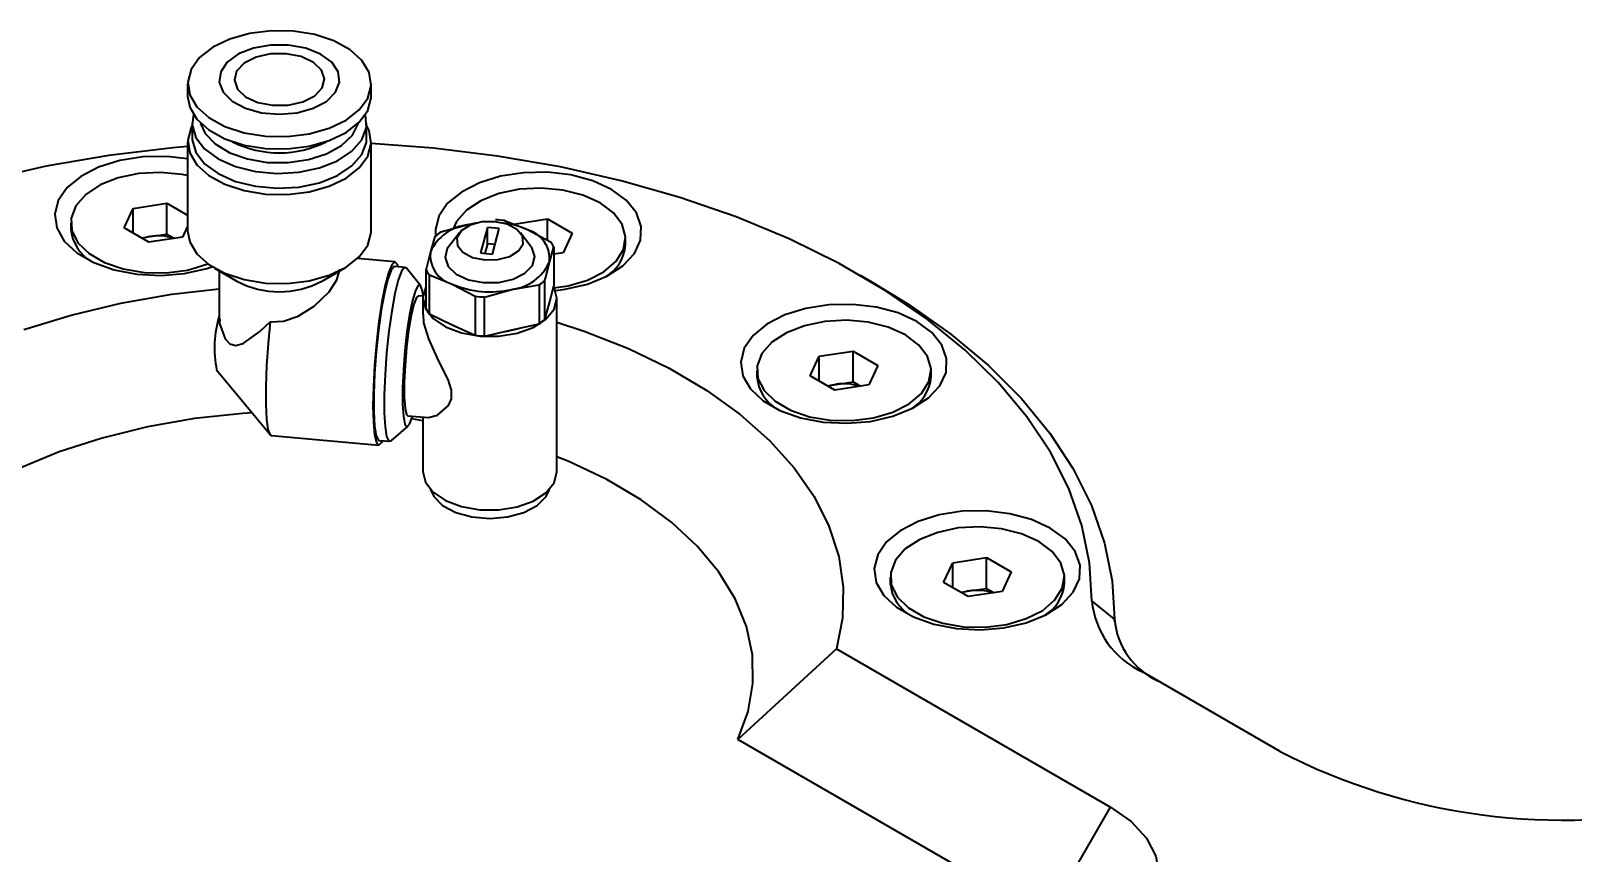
# Model space of a CAD drawing. Header units: millimetres. Extents: x 0 to 1189, y 0 to 841.
# Drawn here: x 1004.8 to 1107.3, y 423.4 to 478 of the extents above; entities that cross this region are included whole.
import ezdxf

# ---------------------------------------------------------------- set-up
doc = ezdxf.new("R2010")
doc.units = ezdxf.units.MM

msp = doc.modelspace()

# ---------------------------------------------------------------- linework, layer by layer
at = {"color": 7, "linetype": 'Continuous', "lineweight": 40}
for p, q in [((1015.19, 474.47), (1015.19, 473.65)), ((1027.39, 473.65), (1027.39, 474.47)), ((1015.5, 471.86), (1015.5, 470.87)), ((1027.09, 470.87), (1027.09, 471.86)), ((1015.19, 470.62), (1015.19, 464.71)), ((1027.39, 464.71), (1027.39, 470.62)), ((1011.57, 466.19), (1013.82, 466.53)), ((1013.82, 466.53), (1015.19, 465.74)), ((1013.82, 464.49), (1013.82, 466.53)), ((1010.97, 464.89), (1011.57, 466.19)), ((1011.57, 464.55), (1011.57, 466.19)), ((1037.78, 464.76), (1036.26, 465.37)), ((1036.87, 465.14), (1039.11, 465.49)), ((1039.11, 465.49), (1040.75, 464.54)), ((1039.11, 464.07), (1039.11, 465.49)), ((1007.43, 465.24), (1007.43, 464.82)), ((1012.62, 463.95), (1010.97, 464.89)), ((1012.12, 464.23), (1012.7, 464.32)), ((1014.86, 464.29), (1012.62, 463.95)), ((1012.7, 464.32), (1013.82, 464.49)), ((1013.82, 464.49), (1014.31, 464.21)), ((1015.19, 465.02), (1014.86, 464.29)), ((1031.62, 464.33), (1031.33, 463.31)), ((1033.83, 465.11), (1032.01, 464.61)), ((1033.25, 464.56), (1032.56, 463.67)), ((1035.11, 464.92), (1034.66, 463.23)), ((1035.9, 464.85), (1035.11, 464.92)), ((1035.11, 463.84), (1035.11, 464.92)), ((1035.45, 463.16), (1035.9, 464.85)), ((1038.01, 463.67), (1037.31, 464.56)), ((1039.3, 463.96), (1037.78, 464.76)), ((1040.75, 464.54), (1040.15, 463.25)), ((1034.66, 463.23), (1035.45, 463.16)), ((1035.11, 463.84), (1034.94, 463.2)), ((1035.62, 463.8), (1035.11, 463.84)), ((1039.24, 462.61), (1039.53, 463.63)), ((1039.53, 463.63), (1039.53, 461.04)), ((1040.15, 463.25), (1039.53, 463.15)), ((1044.29, 463.78), (1044.29, 464.2)), ((1016.98, 462.22), (1018.46, 461.36)), ((1024.13, 461.36), (1025.61, 462.22)), ((1028.97, 462.64), (1026.48, 462.86)), ((1029.65, 462.27), (1028.95, 462.33)), ((1030.67, 461.08), (1029.73, 462.22)), ((1039.53, 463.2), (1039.6, 463.16)), ((1017.29, 462.04), (1017.29, 458.85)), ((1031.03, 462.1), (1031.03, 459.51)), ((1031.26, 459.18), (1031.26, 461.77)), ((1031.26, 461.77), (1032.78, 461.16)), ((1038.94, 458.81), (1038.94, 461.4)), ((1060.97, 461.12), (1059.91, 461.74)), ((1030.84, 460.37), (1030.54, 460.39)), ((1030.83, 460.25), (1030.83, 459.15)), ((1032.78, 461.16), (1034.3, 460.36)), ((1034.3, 460.36), (1034.3, 457.77)), ((1034.92, 460.3), (1036.73, 460.81)), ((1034.92, 457.71), (1034.92, 460.3)), ((1036.73, 460.81), (1038.55, 461.12)), ((1038.55, 461.12), (1038.55, 458.53)), ((1039.24, 459.92), (1039.53, 461.04)), ((1039.73, 448.72), (1039.73, 460.25)), ((1031.26, 459.18), (1032.78, 458.47)), ((1038.94, 458.81), (1039.24, 459.92)), ((1039.19, 459.76), (1039.26, 460.03)), ((1032.78, 458.47), (1034.3, 457.77)), ((1034.92, 457.71), (1036.73, 458.12)), ((1036.73, 458.12), (1038.55, 458.53)), ((1056.56, 455.08), (1057.16, 456.37)), ((1057.16, 456.37), (1059.41, 456.72)), ((1057.16, 454.73), (1057.16, 456.37)), ((1059.41, 456.72), (1061.05, 455.77)), ((1059.41, 454.68), (1059.41, 456.72)), ((1017.12, 455.47), (1020.67, 451.17)), ((1053.02, 455.42), (1053.02, 455)), ((1058.21, 454.13), (1056.56, 455.08)), ((1061.05, 455.77), (1060.45, 454.48)), ((1064.59, 455), (1064.59, 455.42)), ((1057.71, 454.41), (1058.29, 454.5)), ((1060.45, 454.48), (1058.21, 454.13)), ((1058.29, 454.5), (1059.41, 454.68)), ((1059.41, 454.68), (1059.9, 454.39)), ((1029.83, 452.42), (1031.19, 452.3)), ((1030.83, 452.09), (1030.09, 452.21)), ((1030.83, 452.33), (1030.83, 448.72)), ((1020.76, 451.12), (1027.9, 450.48)), ((1028.72, 450.76), (1029.84, 451.72)), ((1027.92, 450.79), (1028.62, 450.73)), ((1066.03, 442.66), (1068.27, 443)), ((1068.27, 443), (1069.91, 442.06)), ((1068.27, 440.96), (1068.27, 443)), ((1061.88, 441.71), (1061.88, 441.29)), ((1065.43, 441.36), (1066.03, 442.66)), ((1066.03, 441.02), (1066.03, 442.66)), ((1069.91, 442.06), (1069.31, 440.76)), ((1073.45, 441.29), (1073.45, 441.71)), ((1067.07, 440.42), (1065.43, 441.36)), ((1066.57, 440.7), (1067.15, 440.79)), ((1069.31, 440.76), (1067.07, 440.42)), ((1067.15, 440.79), (1068.27, 440.96)), ((1068.27, 440.96), (1068.76, 440.68)), ((1076.78, 438.91), (1075.28, 440.14)), ((1076.78, 438.79), (1076.78, 439.08)), ((1058.31, 436.95), (1051.76, 430.93)), ((1058.31, 436.95), (1076.52, 426.43)), ((1087.78, 430.13), (1078.65, 435.41)), ((1072.28, 419.08), (1051.76, 430.93)), ((1072.28, 419.08), (1076.52, 426.43))]:
    msp.add_line(p, q, dxfattribs=at)
at = {"color": 7, "linetype": 'Continuous', "lineweight": 40, "flags": 128}
for points in [[(1022.22, 477.95), (1020.75, 477.98), (1019.31, 477.8), (1017.99, 477.43), (1016.86, 476.89), (1015.98, 476.21), (1015.42, 475.42), (1015.2, 474.58), (1015.33, 473.74), (1015.81, 472.93), (1016.6, 472.22), (1017.67, 471.64), (1018.95, 471.22), (1020.37, 470.99), (1021.84, 470.97), (1023.28, 471.14), (1024.6, 471.51), (1025.73, 472.06), (1026.6, 472.74), (1027.17, 473.52), (1027.39, 474.36), (1027.26, 475.21), (1026.78, 476.01), (1025.99, 476.72), (1024.92, 477.31), (1023.64, 477.73), (1022.22, 477.95)], [(1021.9, 477.03), (1020.71, 477.03), (1019.57, 476.83), (1018.58, 476.45), (1017.83, 475.91), (1017.39, 475.27), (1017.3, 474.58), (1017.56, 473.91), (1018.16, 473.31), (1019.03, 472.84), (1020.11, 472.54), (1021.28, 472.44), (1022.47, 472.54), (1023.54, 472.84), (1024.42, 473.3), (1025.02, 473.9), (1025.29, 474.57), (1025.2, 475.26), (1024.77, 475.9), (1024.03, 476.44), (1023.04, 476.83), (1021.9, 477.03)], [(1021.75, 476.46), (1020.71, 476.45), (1019.74, 476.23), (1018.95, 475.83), (1018.45, 475.3), (1018.3, 474.71), (1018.5, 474.12), (1019.04, 473.61), (1019.85, 473.23), (1020.84, 473.04), (1021.88, 473.05), (1022.85, 473.27), (1023.64, 473.66), (1024.14, 474.19), (1024.29, 474.79), (1024.09, 475.38), (1023.55, 475.89), (1022.74, 476.27), (1021.75, 476.46)], [(1015.19, 473.65), (1015.33, 472.91), (1015.81, 472.11), (1016.6, 471.4), (1017.67, 470.81), (1018.95, 470.4), (1020.37, 470.17), (1021.84, 470.14), (1023.28, 470.32), (1024.6, 470.69), (1025.73, 471.23), (1026.6, 471.92), (1027.17, 472.7), (1027.39, 473.54), (1027.39, 473.65)], [(1015.5, 471.72), (1015.42, 471.57), (1015.2, 470.73), (1015.33, 469.89), (1015.81, 469.09), (1016.6, 468.37), (1017.67, 467.79), (1018.95, 467.37), (1020.37, 467.14), (1021.84, 467.12), (1023.28, 467.29), (1024.6, 467.66), (1025.73, 468.21), (1026.6, 468.89), (1027.17, 469.67), (1027.39, 470.51), (1027.26, 471.36), (1027.09, 471.72)], [(1015.58, 472.42), (1015.5, 471.74), (1015.74, 470.91), (1016.32, 470.14), (1017.22, 469.48), (1018.37, 468.97), (1019.71, 468.64), (1021.14, 468.52), (1022.59, 468.6), (1023.95, 468.89), (1025.15, 469.36), (1026.1, 469.99), (1026.76, 470.74), (1027.07, 471.56), (1027.01, 472.4), (1027.01, 472.42)], [(1016.06, 471.84), (1016.37, 471.16), (1017.03, 470.47), (1017.99, 469.89), (1019.17, 469.48), (1020.49, 469.25), (1021.87, 469.24), (1023.22, 469.43), (1024.43, 469.81), (1025.42, 470.36), (1026.14, 471.05), (1026.52, 471.81), (1026.53, 471.84)], [(1015.5, 470.87), (1015.5, 470.75), (1015.74, 469.92), (1016.32, 469.16), (1017.22, 468.5), (1018.37, 467.98), (1019.71, 467.66), (1021.14, 467.53), (1022.59, 467.61), (1023.95, 467.9), (1025.15, 468.37), (1026.1, 469.01), (1026.76, 469.76), (1027.07, 470.57), (1027.09, 470.87)], [(1075.28, 440.14), (1075.12, 442.65), (1074.61, 445.14), (1073.74, 447.6), (1072.52, 450.01), (1070.96, 452.36), (1069.06, 454.62), (1066.85, 456.78), (1064.34, 458.83), (1061.54, 460.75), (1058.48, 462.53), (1055.17, 464.16), (1051.64, 465.63), (1047.91, 466.92), (1044.01, 468.03), (1039.96, 468.95), (1035.79, 469.67), (1031.54, 470.19), (1027.39, 470.5)], [(1015.19, 470.3), (1014.22, 470.21), (1009.96, 469.7), (1005.79, 468.99), (1001.74, 468.07)], [(1015.19, 469.48), (1013.81, 469.64), (1012.22, 469.61), (1010.69, 469.37), (1009.28, 468.94), (1008.1, 468.32), (1007.18, 467.57), (1006.59, 466.72), (1006.36, 465.81), (1006.5, 464.89), (1007, 464.02), (1007.84, 463.24), (1008.96, 462.59), (1010.32, 462.11), (1011.83, 461.82), (1013.42, 461.74), (1014.99, 461.87), (1016.47, 462.21), (1016.81, 462.32)], [(1015.19, 468.38), (1014.83, 468.45), (1013.4, 468.58), (1011.95, 468.5), (1010.59, 468.22), (1009.39, 467.75), (1008.43, 467.12), (1007.77, 466.37), (1007.46, 465.55), (1007.5, 464.72), (1007.91, 463.91), (1008.65, 463.19), (1009.67, 462.6), (1010.92, 462.18), (1012.31, 461.94), (1013.76, 461.92), (1015.18, 462.1), (1016.47, 462.48), (1016.54, 462.51)], [(1043.35, 467.45), (1042.11, 468.02), (1040.66, 468.41), (1039.1, 468.59), (1037.51, 468.56), (1035.98, 468.33), (1034.58, 467.89), (1033.39, 467.28), (1032.47, 466.53), (1031.89, 465.67), (1031.66, 464.76), (1031.66, 464.46)], [(1042.6, 466.56), (1041.45, 467.07), (1040.12, 467.4), (1038.69, 467.53), (1037.25, 467.46), (1035.88, 467.17), (1034.68, 466.7), (1033.72, 466.07), (1033.06, 465.33), (1032.85, 464.88)], [(1039.65, 460.75), (1040.28, 460.83), (1041.76, 461.17), (1043.06, 461.69), (1044.12, 462.38), (1044.88, 463.19), (1045.29, 464.08), (1045.34, 464.99), (1045.01, 465.89), (1044.34, 466.73), (1043.35, 467.45)], [(1039.5, 460.91), (1040.47, 461.05), (1041.76, 461.43), (1042.85, 461.99), (1043.66, 462.68), (1044.15, 463.47), (1044.29, 464.3), (1044.06, 465.13), (1043.49, 465.9), (1042.6, 466.56)], [(1035.62, 465.31), (1034.75, 465.29), (1033.96, 465.07), (1033.38, 464.7), (1033.08, 464.23), (1033.12, 463.73), (1033.49, 463.28), (1034.13, 462.94), (1034.94, 462.77), (1035.81, 462.79), (1036.6, 463), (1037.18, 463.37), (1037.48, 463.84), (1037.44, 464.34), (1037.08, 464.8), (1036.43, 465.14), (1035.62, 465.31)], [(1015.19, 464.71), (1015.33, 463.98), (1015.81, 463.17), (1016.6, 462.46), (1017.67, 461.88), (1018.95, 461.46), (1020.37, 461.23), (1021.84, 461.2), (1023.28, 461.38), (1024.6, 461.75), (1025.73, 462.29), (1026.6, 462.98), (1027.17, 463.76), (1027.39, 464.6), (1027.39, 464.71)], [(1034.38, 465.21), (1034.33, 465.21), (1033.83, 465.11)], [(1031.33, 463.31), (1031.07, 462.25), (1031.03, 462.1)], [(1032.56, 463.67), (1032.45, 463.52), (1032.3, 462.92), (1032.5, 462.34), (1033.04, 461.83), (1033.85, 461.45), (1034.83, 461.26), (1035.87, 461.27), (1036.83, 461.49), (1037.61, 461.89), (1038.11, 462.41), (1038.27, 463), (1038.06, 463.59), (1038.01, 463.67)], [(1029.18, 462.31), (1029.13, 462.47), (1028.96, 462.64), (1028.76, 462.45), (1028.55, 461.92), (1028.32, 461.09), (1028.11, 459.98), (1027.91, 458.68), (1027.74, 457.26), (1027.62, 455.79), (1027.54, 454.37), (1027.51, 453.08), (1027.54, 451.99), (1027.62, 451.16), (1027.74, 450.65), (1027.91, 450.48), (1028.11, 450.67), (1028.16, 450.77)], [(1028.95, 462.33), (1028.91, 462.33), (1028.71, 462.08), (1028.49, 461.49), (1028.27, 460.59), (1028.06, 459.43), (1027.88, 458.1), (1027.72, 456.67), (1027.62, 455.23), (1027.56, 453.87), (1027.56, 452.69), (1027.62, 451.74), (1027.72, 451.1), (1027.88, 450.81), (1027.92, 450.79)], [(1029.73, 462.22), (1029.61, 462.27), (1029.41, 462.02), (1029.19, 461.43), (1028.97, 460.53), (1028.76, 459.37), (1028.57, 458.04), (1028.42, 456.6), (1028.32, 455.17), (1028.26, 453.81), (1028.26, 452.62), (1028.32, 451.68), (1028.42, 451.04), (1028.57, 450.74), (1028.72, 450.76)], [(1038.94, 461.4), (1038.97, 461.55), (1039.24, 462.61)], [(1020.69, 458.67), (1021.57, 458.71), (1022.55, 459.04), (1023.6, 459.69), (1024.6, 460.66), (1025.11, 461.45), (1025.3, 462.14), (1025.3, 462.15)], [(1004.32, 458.15), (1007.46, 459.11), (1010.75, 459.9), (1014.15, 460.49), (1017.29, 460.85)], [(1030.84, 460.42), (1030.8, 460.72), (1030.67, 461.07), (1030.51, 461.08), (1030.33, 460.74), (1030.13, 460.08), (1029.94, 459.14), (1029.77, 458.01), (1029.63, 456.75), (1029.53, 455.47), (1029.47, 454.26), (1029.47, 453.2), (1029.53, 452.39), (1029.63, 451.87), (1029.77, 451.69), (1029.94, 451.86), (1030.13, 452.37), (1030.14, 452.39)], [(1030.54, 460.39), (1030.41, 460.28), (1030.23, 459.84), (1030.05, 459.08), (1029.88, 458.09), (1029.74, 456.95), (1029.64, 455.77), (1029.58, 454.63), (1029.58, 453.66), (1029.64, 452.93), (1029.74, 452.51), (1029.83, 452.42)], [(1031.03, 461.01), (1031.02, 460.99), (1030.83, 460.27), (1031, 459.55), (1031.52, 458.88), (1032.34, 458.32), (1033.4, 457.92), (1034.61, 457.71), (1035.87, 457.7), (1037.09, 457.9), (1038.16, 458.29), (1039, 458.84), (1039.54, 459.5), (1039.73, 460.22), (1039.56, 460.95), (1039.53, 461.02)], [(1060.97, 461.12), (1063.12, 459.81), (1065.9, 457.85), (1068.4, 455.76), (1070.6, 453.56), (1072.49, 451.27), (1074.04, 448.9), (1075.25, 446.46), (1076.12, 443.97), (1076.63, 441.45), (1076.78, 438.91)], [(1031.19, 452.31), (1031.79, 452.46), (1032.52, 453.1), (1032.72, 453.55), (1032.73, 454.13), (1032.5, 454.82), (1031.87, 456.1), (1031.22, 457.52), (1030.89, 458.6), (1030.86, 459.15)], [(1063.65, 458.68), (1062.4, 459.25), (1060.96, 459.63), (1059.4, 459.82), (1057.81, 459.79), (1056.27, 459.55), (1054.87, 459.12), (1053.69, 458.51), (1052.77, 457.76), (1052.18, 456.9), (1051.95, 455.99), (1052.09, 455.08), (1052.59, 454.2), (1053.43, 453.42), (1054.55, 452.77), (1055.91, 452.29), (1057.42, 452), (1059.01, 451.92), (1060.58, 452.05), (1062.06, 452.39), (1063.36, 452.92), (1064.42, 453.61), (1065.18, 454.42), (1065.59, 455.3), (1065.63, 456.22), (1065.31, 457.12), (1064.64, 457.95), (1063.65, 458.68)], [(1017.33, 458.85), (1017.32, 458.55), (1017.69, 457.53), (1018, 457.2), (1018.37, 457.08), (1018.88, 457.21), (1020, 458.01), (1020.69, 458.67)], [(1020.69, 458.67), (1020.54, 457.21), (1020.43, 455.75), (1020.38, 454.37), (1020.38, 453.16), (1020.43, 452.19), (1020.53, 451.51), (1020.68, 451.16), (1020.76, 451.12)], [(1032.38, 458.66), (1033.02, 458.34), (1033.22, 458.27)], [(1036.17, 458), (1036.45, 458.04), (1037.27, 458.24)], [(1039.73, 458.64), (1041.54, 458.05), (1044.48, 456.89), (1047.2, 455.58), (1049.69, 454.11), (1051.92, 452.51), (1053.86, 450.79), (1055.5, 448.97), (1056.82, 447.07), (1057.81, 445.1), (1058.46, 443.08), (1058.76, 441.04), (1058.71, 438.98), (1058.31, 436.95)], [(1062.9, 457.79), (1061.75, 458.3), (1060.42, 458.63), (1058.99, 458.76), (1057.54, 458.68), (1056.18, 458.4), (1054.98, 457.93), (1054.02, 457.3), (1053.36, 456.56), (1053.05, 455.74), (1053.09, 454.9), (1053.5, 454.1), (1054.23, 453.38), (1055.26, 452.79), (1056.51, 452.36), (1057.9, 452.13), (1059.35, 452.1), (1060.77, 452.28), (1062.06, 452.66), (1063.15, 453.22), (1063.96, 453.91), (1064.45, 454.7), (1064.59, 455.53), (1064.36, 456.36), (1063.79, 457.12), (1062.9, 457.79)], [(1019.47, 452.62), (1018.87, 452.58), (1015.65, 452.23), (1012.52, 451.68), (1009.51, 450.94), (1006.66, 450.02), (1004, 448.92), (1001.57, 447.66), (999.38, 446.25), (997.48, 444.72), (995.88, 443.07), (994.59, 441.33), (993.64, 439.53), (993.04, 437.67), (992.79, 435.79), (992.9, 433.9), (993.36, 432.03), (994.17, 430.2), (995.32, 428.43), (996.8, 426.75), (998.59, 425.17), (999.64, 424.39)], [(1051.76, 430.93), (1052.43, 432.78), (1052.75, 434.65), (1052.72, 436.54), (1052.33, 438.42), (1051.58, 440.26), (1050.5, 442.04), (1049.08, 443.74), (1047.36, 445.34), (1045.34, 446.83), (1043.05, 448.18), (1040.52, 449.38), (1039.73, 449.7)], [(1030.83, 448.72), (1031, 448.01), (1031.52, 447.35), (1032.34, 446.79), (1033.4, 446.39), (1034.61, 446.18), (1035.87, 446.17), (1037.09, 446.37), (1038.16, 446.76), (1039, 447.31), (1039.54, 447.97), (1039.73, 448.69), (1039.73, 448.72)], [(1031.33, 447.53), (1031.55, 447.07), (1032.14, 446.47), (1033.02, 446), (1034.09, 445.7), (1035.27, 445.6), (1036.45, 445.7), (1037.53, 446), (1038.41, 446.46), (1039.01, 447.06), (1039.23, 447.53)], [(1072.51, 444.96), (1071.27, 445.53), (1069.82, 445.92), (1068.26, 446.1), (1066.67, 446.08), (1065.14, 445.84), (1063.74, 445.4), (1062.55, 444.79), (1061.63, 444.04), (1061.05, 443.19), (1060.81, 442.28), (1060.95, 441.36), (1061.45, 440.49), (1062.29, 439.71), (1063.42, 439.06), (1064.77, 438.58), (1066.28, 438.29), (1067.87, 438.21), (1069.44, 438.34), (1070.92, 438.68), (1072.22, 439.21), (1073.28, 439.89), (1074.04, 440.7), (1074.45, 441.59), (1074.5, 442.51), (1074.17, 443.41), (1073.5, 444.24), (1072.51, 444.96)], [(1071.76, 444.07), (1070.61, 444.58), (1069.28, 444.92), (1067.85, 445.05), (1066.4, 444.97), (1065.04, 444.68), (1063.84, 444.21), (1062.88, 443.59), (1062.22, 442.84), (1061.91, 442.02), (1061.95, 441.19), (1062.36, 440.38), (1063.1, 439.66), (1064.12, 439.07), (1065.37, 438.64), (1066.76, 438.41), (1068.21, 438.38), (1069.63, 438.57), (1070.92, 438.95), (1072.01, 439.5), (1072.82, 440.19), (1073.31, 440.98), (1073.45, 441.81), (1073.22, 442.64), (1072.65, 443.41), (1071.76, 444.07)], [(1076.52, 426.43), (1077.89, 425.47), (1078.91, 424.37), (1079.53, 423.18), (1079.74, 421.94), (1079.53, 420.7), (1078.91, 419.51), (1077.89, 418.41), (1076.52, 417.45)]]:
    msp.add_lwpolyline(points, dxfattribs=at)
at = {"color": 7, "linetype": 'Continuous', "lineweight": 40}
for centre, radius, start, end in [((1021.29, 476.83), 6.95, 243.3985, 296.6015), ((1035.29, 457.91), 7.53, 82.5905, 87.2951), ((1010.22, 465.08), 2.8, 185.3234, 239.0098), ((1013.13, 461.44), 2.91, 98.5382, 108.9209), ((1013.21, 461.06), 3.31, 71.9194, 99.0213), ((1034.16, 462.02), 3.11, 96.0788, 155.4425), ((1033.88, 461.61), 3.53, 121.8618, 129.6593), ((1035.47, 459.6), 5.66, 65.92, 82.81), ((1037.25, 462.84), 2, 353.4649, 74.5612), ((1033.31, 463.09), 2, 173.4649, 254.5612), ((1037.68, 462.62), 2.11, 28.5164, 39.5095), ((1041.59, 463.98), 2.71, 299.949, 355.7176), ((1036.4, 463.91), 3.11, 276.0788, 335.4425), ((1021.29, 466.68), 6.02, 241.9445, 298.0555), ((1032.89, 463.11), 2.11, 208.5164, 219.5095), ((1036.69, 464.12), 3.53, 301.862, 309.6593), ((1035.29, 467.07), 6.42, 246.939, 282.9466), ((1035.27, 467.82), 7.52, 262.5905, 267.2952), ((1032.89, 460.52), 2.11, 208.5164, 219.5095), ((1024.48, 456.92), 7.5, 163.4278, 191.1683), ((1036.69, 461.53), 3.53, 301.862, 309.6593), ((1035.27, 465.23), 7.52, 262.5905, 267.2952), ((1055.81, 455.26), 2.8, 185.3238, 239.0095), ((1058.72, 451.63), 2.91, 98.5381, 108.921), ((1058.8, 451.24), 3.31, 71.9193, 99.0214), ((1061.89, 455.21), 2.71, 299.949, 355.7176), ((1064.67, 441.55), 2.8, 185.3233, 239.0101), ((1067.58, 437.91), 2.91, 98.5396, 108.9196), ((1067.66, 437.52), 3.31, 71.9193, 99.0213), ((1070.75, 441.49), 2.71, 299.9491, 355.7177), ((1081.02, 440.66), 5.76, 185.1824, 245.7061), ((1081.77, 439.36), 5.01, 185.1823, 245.7061), ((1106.55, 466.45), 40.88, 242.6693, 282.3154)]:
    msp.add_arc(centre, radius, start, end, dxfattribs=at)

doc.saveas('drawing.dxf')
